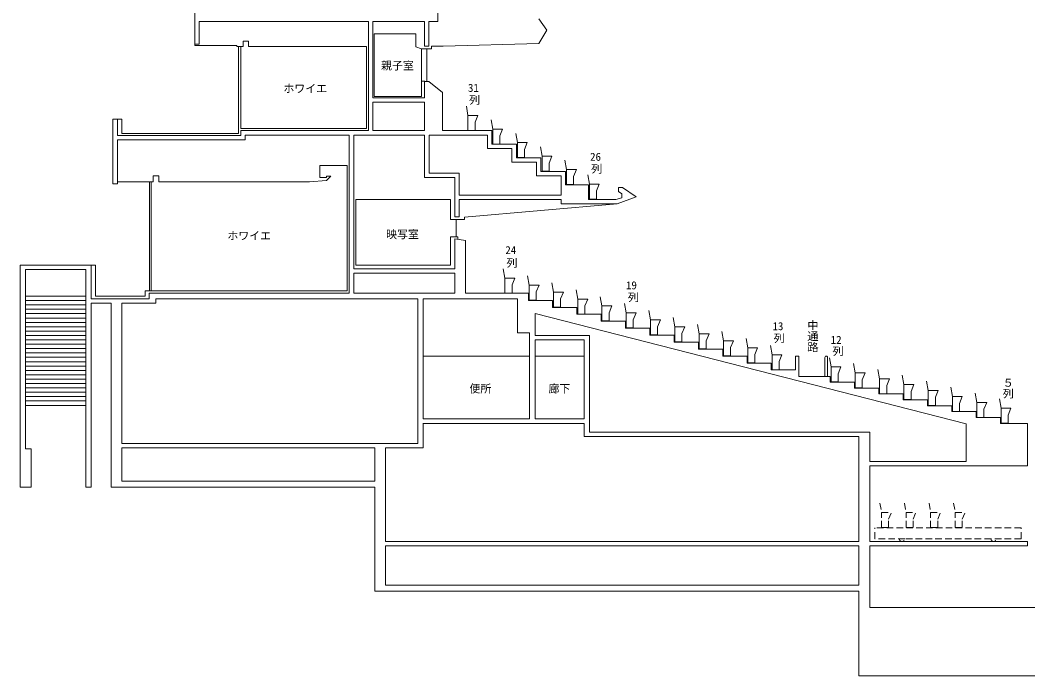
# Model space of a CAD drawing. Units: millimetres, scale not verified. Extents: x -35188 to 29201, y -22933 to 25193.
# Drawn here: x -35188 to 1727, y -22933 to 1098 of the extents above; entities that cross this region are included whole.
import ezdxf
from ezdxf.enums import TextEntityAlignment as Align

# ---------------------------------------------------------------- set-up
doc = ezdxf.new("R2010")
doc.units = ezdxf.units.MM
doc.header["$LTSCALE"] = 200
doc.linetypes.add('DASHED1', pattern=[1.8, 1.2, -0.6])
doc.layers.add('0-0', color=7, linetype='Continuous', lineweight=9)
doc.layers.add('0-7', color=7, linetype='Continuous', lineweight=9)
doc.styles.add('@ＭＳ ゴシック', font='')
doc.styles.add('ＭＳ ゴシック', font='')
doc.styles.get('@ＭＳ ゴシック').set_extended_font_data('@MS Gothic')
doc.styles.get('ＭＳ ゴシック').set_extended_font_data('MS Gothic')

msp = doc.modelspace()

# ---------------------------------------------------------------- linework, layer by layer
at = {"layer": '0-0'}
for p, q in [((-19889.2, 1048.3), (-19889.2, 7848.3)), ((-28789.2, 214.7), (-28789.2, 1808.3)), ((-15889.2, 729.3), (-16189.2, 1148.3)), ((-28629.2, 214.7), (-28629.2, 1048.3)), ((-22430.2, 1048.3), (-28629.2, 1048.3)), ((-22430.2, -1751.7), (-22430.2, 1048.3)), ((-22270.2, -1751.7), (-22270.2, 1048.3)), ((-19889.2, 1048.3), (-20218.6, 1048.3)), ((-20218.6, 148.3), (-20218.6, 1048.3)), ((-15889.2, 729.3), (-16189.2, 248.3)), ((-27253.5, 168), (-28789.2, 168)), ((-27253.5, 126.6), (-27253.5, 168)), ((-27016.4, 126.6), (-27253.5, 126.6)), ((-27189.2, -3050.4), (-27189.2, 126.6)), ((-27104.4, 126.6), (-27104.4, -2873.4)), ((-26816.4, 325.3), (-27016.4, 325.3)), ((-27016.4, 126.6), (-27016.4, 325.3)), ((-20487.5, 48.3), (-20698, 124.4)), ((-20487.5, 48.3), (-20487.5, -1705.7)), ((-20119.8, 48.3), (-20487.5, 48.3)), ((-20295.2, -1132.8), (-20295.2, 59.9)), ((-20119.8, 148.3), (-20119.8, 48.3)), ((-20119.8, 148.3), (-19695.9, 148.3)), ((-16189.2, 248.3), (-19695.9, 148.3)), ((-20358.9, -1140.4), (-20487.5, -1140.4)), ((-20218.6, -1151.7), (-20370.2, -1151.7)), ((-20370.2, -1751.7), (-20370.2, -1151.7)), ((-20218.6, -1151.7), (-19710.2, -1555)), ((-22430.2, -2951.7), (-22430.2, -1751.7)), ((-20370.2, -1751.7), (-22270.2, -1751.7)), ((-19710.2, -2951.7), (-19710.2, -1555)), ((-20370.2, -1911.7), (-22270.2, -1911.7)), ((-22270.2, -2951.7), (-22270.2, -1911.7)), ((-20370.2, -2951.7), (-20370.2, -1911.7)), ((-31787.5, -4895.9), (-31787.5, -2526.4)), ((-18781.8, -2946.6), (-18781.8, -2396.6)), ((-18521.8, -2646.6), (-18421.8, -2396.6)), ((-27104.4, -2951.7), (-27104.4, -3126.4)), ((-22430.2, -2951.7), (-27104.4, -2951.7)), ((-20370.2, -2951.7), (-22270.2, -2951.7)), ((-17910.2, -2951.7), (-19710.2, -2951.7)), ((-18781.8, -2946.6), (-18521.8, -2946.6)), ((-18521.8, -2946.6), (-18521.8, -2646.6)), ((-17876.8, -3442.6), (-17876.8, -2892.6)), ((-17616.8, -3142.6), (-17516.8, -2892.6)), ((-27104.4, -3126.4), (-31627.5, -3126.4)), ((-26944.4, -3286.4), (-31627.5, -3286.4)), ((-31627.5, -4895.9), (-31627.5, -3286.4)), ((-23129.2, -8911.7), (-23129.2, -3111.7)), ((-22969.2, -8011.7), (-22969.2, -3111.7)), ((-20209.2, -4511.7), (-20209.2, -3111.7)), ((-18070.2, -3111.7), (-20209.2, -3111.7)), ((-17616.8, -3442.6), (-17616.8, -3142.6)), ((-17876.8, -3442.6), (-17616.8, -3442.6)), ((-16972, -3941.3), (-16972, -3391.3)), ((-16712, -3641.3), (-16612, -3391.3)), ((-16712, -3941.3), (-16712, -3641.3)), ((-16972, -3941.3), (-16712, -3941.3)), ((-16068.3, -4439.7), (-16068.3, -3889.7)), ((-15808.3, -4139.7), (-15708.3, -3889.7)), ((-23204.1, -4224.1), (-24204.1, -4224.1)), ((-23204.1, -8824.1), (-23204.1, -4224.1)), ((-15808.3, -4439.7), (-15808.3, -4139.7)), ((-15171.8, -4926.7), (-15171.8, -4376.7)), ((-14911.8, -4626.7), (-14811.8, -4376.7)), ((-30113.1, -4613.3), (-30313.1, -4613.3)), ((-30313.1, -4824.1), (-30313.1, -4613.3)), ((-30113.1, -4824.1), (-30113.1, -4613.3)), ((-23967, -4775), (-24587.5, -4824.1)), ((-23804.1, -4624.1), (-23967, -4775)), ((-23804.1, -4624.1), (-23963.3, -4624.1)), ((-19109.2, -4511.7), (-20209.2, -4511.7)), ((-19109.2, -5311.7), (-19109.2, -4511.7)), ((-16068.3, -4439.7), (-15808.3, -4439.7)), ((-15370.2, -4611.7), (-15370.2, -5311.7)), ((-14911.8, -4926.7), (-14911.8, -4626.7)), ((-31627.5, -4895.9), (-31787.5, -4895.9)), ((-31627.5, -4824.1), (-30313.1, -4824.1)), ((-30447.5, -8824.1), (-30447.5, -4824.1)), ((-30387.5, -8824.1), (-30387.5, -4824.1)), ((-30113.1, -4824.1), (-24587.5, -4824.1)), ((-15171.8, -4926.7), (-14911.8, -4926.7)), ((-14332.2, -5462.3), (-14332.2, -4912.3)), ((-14072.2, -5162.3), (-13972.2, -4912.3)), ((-14072.2, -5462.3), (-14072.2, -5162.3)), ((-13270.2, -5031.7), (-13270.2, -5177.3)), ((-19424.1, -6205.5), (-19424.1, -5479)), ((-15370.2, -5311.7), (-19109.2, -5311.7)), ((-19109.2, -6109.2), (-19109.2, -5471.7)), ((-15370.2, -5471.7), (-19109.2, -5471.7)), ((-14332.2, -5462.3), (-14072.2, -5462.3)), ((-13370.2, -5471.7), (-13142.8, -5419.5)), ((-13142.8, -5266.5), (-13270.2, -5177.3)), ((-13142.8, -5419.5), (-13142.8, -5266.5)), ((-13320.2, -5631.7), (-18908.3, -6117.8)), ((-19109.2, -6109.2), (-19269.2, -6109.2)), ((-19213.7, -6205.5), (-19213.7, -6842.7)), ((-19424.1, -7879), (-19424.1, -6842.7)), ((-19153.8, -6842.7), (-19424.1, -6842.7)), ((-18870.2, -6975.6), (-19269.2, -6911)), ((-19269.2, -8011.7), (-19269.2, -6911.7)), ((-19153.8, -6842.7), (-19153.8, -6924.6)), ((-35187.5, -16018.6), (-35187.5, -7878.6)), ((-32587.5, -7878.6), (-35187.5, -7878.6)), ((-32787.5, -8038.6), (-34987.5, -8038.6)), ((-32587.5, -9118.6), (-32587.5, -7878.6)), ((-32427.5, -7878.6), (-32587.5, -7878.6)), ((-19269.2, -8011.7), (-22969.2, -8011.7)), ((-19269.2, -8171.7), (-22969.2, -8171.7)), ((-19269.2, -8911.7), (-19269.2, -8171.7)), ((-17429, -8903.9), (-17429, -8353.9)), ((-17169, -8603.9), (-17069, -8353.9)), ((-30610.5, -8824.1), (-30610.5, -9018.6)), ((-30610.5, -8824.1), (-23204.1, -8824.1)), ((-17169, -8903.9), (-17169, -8603.9)), ((-16539, -9161.9), (-16539, -8611.9)), ((-16279, -8861.9), (-16179, -8611.9)), ((-32787.5, -9018.6), (-34987.5, -9018.6)), ((-32787.5, -9178.6), (-34987.5, -9178.6)), ((-30457.3, -9118.6), (-32587.5, -9118.6)), ((-30219, -9278.6), (-30219, -9118.6)), ((-16973.3, -9118.6), (-20424.5, -9118.6)), ((-20424.5, -13518.6), (-20424.5, -9118.6)), ((-17429, -8903.9), (-17169, -8903.9)), ((-16973.3, -9118.6), (-16973.3, -10364.2)), ((-16539, -9161.9), (-16279, -9161.9)), ((-16279, -9161.9), (-16279, -8861.9)), ((-15648.2, -9415), (-15648.2, -8865)), ((-15388.2, -9115), (-15288.2, -8865)), ((-15388.2, -9415), (-15388.2, -9115)), ((-14755.7, -9671.6), (-14755.7, -9121.6)), ((-14495.7, -9371.6), (-14395.7, -9121.6)), ((-32787.5, -9338.6), (-34987.5, -9338.6)), ((-32787.5, -9498.6), (-34987.5, -9498.6)), ((-31857.5, -9278.6), (-32587.5, -9278.6)), ((-32587.5, -16018.6), (-32587.5, -9278.6)), ((-31857.5, -9278.6), (-31857.5, -16018.6)), ((-30219, -9278.6), (-31457.5, -9278.6)), ((-31457.5, -9278.6), (-31457.5, -14418.6)), ((-15648.2, -9415), (-15388.2, -9415)), ((-14495.7, -9671.6), (-14495.7, -9371.6)), ((-13875.7, -9927.7), (-13875.7, -9377.7)), ((-13615.7, -9627.7), (-13515.7, -9377.7)), ((-32787.5, -9658.6), (-34987.5, -9658.6)), ((-32787.5, -9818.6), (-34987.5, -9818.6)), ((-16324.5, -10458.6), (-16324.5, -9648.5)), ((-16324.5, -9648.5), (-534, -13693.8)), ((-14755.7, -9671.6), (-14495.7, -9671.6)), ((-13875.7, -9927.7), (-13615.7, -9927.7)), ((-13615.7, -9927.7), (-13615.7, -9627.7)), ((-12985.2, -10180.7), (-12985.2, -9630.7)), ((-12725.2, -9880.7), (-12625.2, -9630.7)), ((-12725.2, -10180.7), (-12725.2, -9880.7)), ((-12094.6, -10436.4), (-12094.6, -9886.4)), ((-11834.6, -10136.4), (-11734.6, -9886.4)), ((-32787.5, -9978.6), (-34987.5, -9978.6)), ((-32787.5, -10138.6), (-34987.5, -10138.6)), ((-32787.5, -10298.6), (-34987.5, -10298.6)), ((-12985.2, -10180.7), (-12725.2, -10180.7)), ((-11834.6, -10436.4), (-11834.6, -10136.4)), ((-11203.8, -10686.9), (-11203.8, -10136.9)), ((-10943.8, -10386.9), (-10843.8, -10136.9)), ((-9480.3, -10312.7), (-9420.3, -10652.7)), ((-32787.5, -10458.6), (-34987.5, -10458.6)), ((-32787.5, -10618.6), (-34987.5, -10618.6)), ((-16973.3, -10364.2), (-16524.5, -10364.2)), ((-16524.5, -13518.6), (-16524.5, -10364.2)), ((-14324.5, -10458.6), (-16324.5, -10458.6)), ((-16324.5, -13518.6), (-16324.5, -10618.6)), ((-14524.5, -10618.6), (-16324.5, -10618.6)), ((-14524.5, -13518.6), (-14524.5, -10618.6)), ((-12094.6, -10436.4), (-11834.6, -10436.4)), ((-11203.8, -10686.9), (-10943.8, -10686.9)), ((-10943.8, -10686.9), (-10943.8, -10386.9)), ((-10310.7, -10948.7), (-10310.7, -10398.7)), ((-10050.7, -10648.7), (-9950.7, -10398.7)), ((-10050.7, -10948.7), (-10050.7, -10648.7)), ((-9420.3, -11202.7), (-9420.3, -10652.7)), ((-9420.3, -10652.7), (-9060.3, -10652.7)), ((-8596.2, -10565.9), (-8536.2, -10905.9)), ((-32787.5, -10778.6), (-34987.5, -10778.6)), ((-32787.5, -10938.6), (-34987.5, -10938.6)), ((-10310.7, -10948.7), (-10050.7, -10948.7)), ((-8536.2, -11455.9), (-8536.2, -10905.9)), ((-8536.2, -10905.9), (-8176.2, -10905.9)), ((-7702.2, -10822.9), (-7642.2, -11162.9)), ((-32787.5, -11098.6), (-34987.5, -11098.6)), ((-32787.5, -11258.6), (-34987.5, -11258.6)), ((-32787.5, -11418.6), (-34987.5, -11418.6)), ((-16558.9, -11218.6), (-20424.5, -11218.6)), ((-14524.5, -11218.6), (-16324.5, -11218.6)), ((-9420.3, -11202.7), (-9160.3, -11202.7)), ((-7642.2, -11712.9), (-7642.2, -11162.9)), ((-7642.2, -11162.9), (-7282.2, -11162.9)), ((-5710.2, -11957.8), (-5710.2, -11261.8)), ((-5610.2, -11957.8), (-5610.2, -11261.8)), ((-5541.1, -11273.3), (-5481.1, -11613.3)), ((-32787.5, -11578.6), (-34987.5, -11578.6)), ((-32787.5, -11738.6), (-34987.5, -11738.6)), ((-8536.2, -11455.9), (-8276.2, -11455.9)), ((-7642.2, -11712.9), (-7382.2, -11712.9)), ((-5481.1, -12163.3), (-5481.1, -11613.3)), ((-5481.1, -11613.3), (-5121.1, -11613.3)), ((-4657, -11488.1), (-4597, -11828.1)), ((-3763.1, -11702.9), (-3703.1, -12042.9)), ((-32787.5, -11898.6), (-34987.5, -11898.6)), ((-32787.5, -12058.6), (-34987.5, -12058.6)), ((-5481.1, -12163.3), (-5221.1, -12163.3)), ((-4597, -12378.1), (-4597, -11828.1)), ((-4597, -11828.1), (-4237, -11828.1)), ((-3703.1, -12592.9), (-3703.1, -12042.9)), ((-3703.1, -12042.9), (-3343.1, -12042.9)), ((-2872.2, -11917.8), (-2812.2, -12257.8)), ((-1979.4, -12133.6), (-1919.4, -12473.6)), ((-32787.5, -12218.6), (-34987.5, -12218.6)), ((-32787.5, -12378.6), (-34987.5, -12378.6)), ((-32787.5, -12538.6), (-34987.5, -12538.6)), ((-4597, -12378.1), (-4337, -12378.1)), ((-2812.2, -12807.8), (-2812.2, -12257.8)), ((-2812.2, -12257.8), (-2452.2, -12257.8)), ((-1919.4, -13023.6), (-1919.4, -12473.6)), ((-1919.4, -12473.6), (-1559.4, -12473.6)), ((-1098.5, -12355.3), (-1038.5, -12695.3)), ((-32787.5, -12698.6), (-34987.5, -12698.6)), ((-32787.5, -12858.6), (-34987.5, -12858.6)), ((-3703.1, -12592.9), (-3443.1, -12592.9)), ((-2812.2, -12807.8), (-2552.2, -12807.8)), ((-1038.5, -13245.3), (-1038.5, -12695.3)), ((-1038.5, -12695.3), (-678.5, -12695.3)), ((-200.2, -12570.3), (-140.2, -12910.3)), ((-140.2, -13460.3), (-140.2, -12910.3)), ((-140.2, -12910.3), (219.8, -12910.3)), ((689.8, -12785.3), (749.8, -13125.3)), ((-32787.5, -13018.6), (-34987.5, -13018.6)), ((-1919.4, -13023.6), (-1659.4, -13023.6)), ((-1038.5, -13245.3), (-778.5, -13245.3)), ((749.8, -13675.3), (749.8, -13125.3)), ((749.8, -13125.3), (1109.8, -13125.3)), ((-16524.5, -13518.6), (-20424.5, -13518.6)), ((-14524.5, -13518.6), (-16324.5, -13518.6)), ((-140.2, -13460.3), (119.8, -13460.3)), ((-20424.5, -14578.6), (-20424.5, -13673.4)), ((-14524.5, -13678.6), (-20424.5, -13678.6)), ((-14524.5, -14162.8), (-14524.5, -13678.6)), ((-4060.2, -15072.8), (-4060.2, -14002.8)), ((-534, -13693.8), (-534, -15072.8)), ((749.8, -13675.3), (1009.8, -13675.3)), ((1715, -13682.8), (1715, -15232.8)), ((-4460.2, -14162.8), (-14524.5, -14162.8)), ((-4460.2, -18012.8), (-4460.2, -14162.8)), ((-20624.5, -14418.6), (-31457.5, -14418.6)), ((-31457.5, -14578.6), (-31457.5, -15798.6)), ((-22199.2, -14578.6), (-31457.5, -14578.6)), ((-22199.2, -15798.6), (-22199.2, -14578.6)), ((-21799.2, -18012.8), (-21799.2, -14578.6)), ((-20424.5, -14578.6), (-21799.2, -14578.6)), ((-4060.2, -15072.8), (-534, -15072.8)), ((-4060.2, -18012.8), (-4060.2, -15232.8)), ((-4060.2, -15232.8), (1715, -15232.8)), ((-22199.2, -15798.6), (-31457.5, -15798.6)), ((-34787.5, -16018.6), (-35187.5, -16018.6)), ((-22199.2, -16018.6), (-31857.5, -16018.6)), ((-22199.2, -19832.8), (-22199.2, -16018.6)), ((-21799.2, -18012.8), (-4460.2, -18012.8)), ((-4060.2, -18012.8), (1715, -18012.8)), ((1715, -18012.8), (1715, -18172.8)), ((-21799.2, -19612.8), (-21799.2, -18172.8)), ((-21799.2, -18172.8), (-4460.2, -18172.8)), ((-4460.2, -19612.8), (-4460.2, -18172.8)), ((-4460.2, -19612.8), (-21799.2, -19612.8)), ((-4060.2, -20432.8), (8639.8, -20432.8)), ((9039.8, -22932.8), (-4460.2, -22932.8))]:
    msp.add_line(p, q, dxfattribs=at)
at = {"layer": '0-0', "linetype": 'DASHED1'}
for p, q in [((-3693.1, -16605.6), (-3633.1, -16945.6)), ((-2793.1, -16605.6), (-2733.1, -16945.6)), ((-1893.1, -16605.6), (-1833.1, -16945.6)), ((-993.1, -16605.6), (-933.1, -16945.6)), ((-3633.1, -17495.6), (-3633.1, -16945.6)), ((-3633.1, -16945.6), (-3273.1, -16945.6)), ((-2733.1, -17495.6), (-2733.1, -16945.6)), ((-2733.1, -16945.6), (-2373.1, -16945.6)), ((-1833.1, -17495.6), (-1833.1, -16945.6)), ((-1833.1, -16945.6), (-1473.1, -16945.6)), ((-933.1, -17495.6), (-933.1, -16945.6)), ((-933.1, -16945.6), (-573.1, -16945.6)), ((1477.7, -17503.6), (-3882.8, -17503.6)), ((-3882.8, -17906.6), (-3882.8, -17503.6)), ((-3633.1, -17495.6), (-3373.1, -17495.6)), ((-2733.1, -17495.6), (-2473.1, -17495.6)), ((-1833.1, -17495.6), (-1573.1, -17495.6)), ((-933.1, -17495.6), (-673.1, -17495.6)), ((1477.7, -17906.6), (1477.7, -17503.6)), ((1477.7, -17906.6), (377.7, -17906.6))]:
    msp.add_line(p, q, dxfattribs=at)
at = {"layer": '0-0'}
for points in [[(-20218.6, 148.3), (-20370.2, 148.3), (-20370.2, 1048.3), (-22270.2, 1048.3)], [(-22223.6, 594.3), (-22223.6, -1705.7), (-20487.5, -1705.7)], [(-20698, 124.4), (-20698, 594.3), (-22223.6, 594.3)], [(-28629.2, 214.7), (-28789.2, 214.7), (-28789.2, 168)], [(-27104.4, -2873.4), (-22504.4, -2873.4), (-22504.4, 126.6)], [(-22504.4, 126.6), (-26816.4, 126.6), (-26816.4, 325.3)], [(-18841.8, -2056.6), (-18781.8, -2396.6), (-18421.8, -2396.6)], [(-31627.5, -3126.4), (-31627.5, -2526.4), (-31787.5, -2526.4)], [(-27189.2, -3050.4), (-31467.5, -3050.4), (-31467.5, -2526.4), (-31627.5, -2526.4)], [(-17936.8, -2552.6), (-17876.8, -2892.6), (-17516.8, -2892.6)], [(-17910.2, -2951.7), (-17910.2, -3451.7), (-17010.2, -3451.7), (-17010.2, -3951.7), (-16110.2, -3951.7), (-16110.2, -4451.7), (-15210.2, -4451.7), (-15210.2, -4931.7), (-14370.2, -4931.7), (-14370.2, -5471.7), (-13370.2, -5471.7)], [(-23129.2, -3111.7), (-26944.4, -3111.7), (-26944.4, -3286.4)], [(-20369.2, -4671.7), (-20369.2, -3111.7), (-22969.2, -3111.7)], [(-18070.2, -3111.7), (-18070.2, -3611.7), (-17170.2, -3611.7), (-17170.2, -4111.7), (-16270.2, -4111.7), (-16270.2, -4611.7), (-15370.2, -4611.7)], [(-17032, -3051.3), (-16972, -3391.3), (-16612, -3391.3)], [(-16128.3, -3549.7), (-16068.3, -3889.7), (-15708.3, -3889.7)], [(-15231.8, -4036.7), (-15171.8, -4376.7), (-14811.8, -4376.7)], [(-23963.3, -4624.1), (-23963.3, -4667.8), (-24204.1, -4667.8), (-24204.1, -4224.1)], [(-19269.2, -6109.2), (-19269.2, -4671.7), (-20369.2, -4671.7)], [(-14392.2, -4572.3), (-14332.2, -4912.3), (-13972.2, -4912.3)], [(-15370.2, -5471.7), (-15370.2, -5631.7), (-13320.2, -5631.7), (-12620.2, -5381.7), (-13120.2, -5031.7), (-13270.2, -5031.7)], [(-19424.1, -5479), (-22889.4, -5479), (-22889.4, -7879), (-19424.1, -7879)], [(-18908.3, -6117.8), (-18908.3, -6205.5), (-19424.1, -6205.5)], [(-1060.2, -13247.8), (-1060.2, -13032.8), (-1950.2, -13032.8), (-1950.2, -12817.8), (-2840.2, -12817.8), (-2840.2, -12602.8), (-3730.2, -12602.8), (-3730.2, -12387.8), (-4620.2, -12387.8), (-4620.2, -12172.8), (-5510.2, -12172.8), (-5510.2, -11957.8), (-6660.2, -11957.8), (-6660.2, -11217.8), (-6780.2, -11217.8), (-6780.2, -11722.8), (-7670.2, -11722.8), (-7670.2, -11467.8), (-8560.2, -11467.8), (-8560.2, -11212.8), (-9450.2, -11212.8), (-9450.2, -10957.8), (-10340.2, -10957.8), (-10340.2, -10702.8), (-11230.2, -10702.8), (-11230.2, -10447.8), (-12120.2, -10447.8), (-12120.2, -10192.8), (-13010.2, -10192.8), (-13010.2, -9937.8), (-13900.2, -9937.8), (-13900.2, -9682.8), (-14790.2, -9682.8), (-14790.2, -9427.8), (-15680.2, -9427.8), (-15680.2, -9172.8), (-16570.2, -9172.8), (-16570.2, -8911), (-18870.2, -8911), (-18870.2, -6975.6)], [(-34787.5, -16018.6), (-34787.5, -14618.6), (-34987.5, -14618.6), (-34987.5, -8038.6)], [(-32587.5, -16018.6), (-32787.5, -16018.6), (-32787.5, -8038.6)], [(-30610.5, -9018.6), (-32427.5, -9018.6), (-32427.5, -7878.6)], [(-17489, -8013.9), (-17429, -8353.9), (-17069, -8353.9)], [(-19269.2, -8911.7), (-22969.2, -8911.7), (-22969.2, -8171.7)], [(-16599, -8271.9), (-16539, -8611.9), (-16179, -8611.9)], [(-15708.2, -8525), (-15648.2, -8865), (-15288.2, -8865)], [(-14815.7, -8781.6), (-14755.7, -9121.6), (-14395.7, -9121.6)], [(-23129.2, -8911.7), (-30457.3, -8911.7), (-30457.3, -9118.6)], [(-20624.5, -14418.6), (-20624.5, -9118.6), (-30219, -9118.6)], [(-13935.7, -9037.7), (-13875.7, -9377.7), (-13515.7, -9377.7)], [(-13045.2, -9290.7), (-12985.2, -9630.7), (-12625.2, -9630.7)], [(-12154.6, -9546.4), (-12094.6, -9886.4), (-11734.6, -9886.4)], [(-11263.8, -9796.9), (-11203.8, -10136.9), (-10843.8, -10136.9)], [(-10370.7, -10058.7), (-10310.7, -10398.7), (-9950.7, -10398.7)], [(-4060.2, -14002.8), (-14324.5, -14002.8), (-14324.5, -10458.6)], [(-9160.3, -11202.7), (-9160.3, -10902.7), (-9060.3, -10652.7)], [(-8276.2, -11455.9), (-8276.2, -11155.9), (-8176.2, -10905.9)], [(-7382.2, -11712.9), (-7382.2, -11412.9), (-7282.2, -11162.9)], [(-5221.1, -12163.3), (-5221.1, -11863.3), (-5121.1, -11613.3)], [(-4337, -12378.1), (-4337, -12078.1), (-4237, -11828.1)], [(-3443.1, -12592.9), (-3443.1, -12292.9), (-3343.1, -12042.9)], [(-2552.2, -12807.8), (-2552.2, -12507.8), (-2452.2, -12257.8)], [(-1659.4, -13023.6), (-1659.4, -12723.6), (-1559.4, -12473.6)], [(-778.5, -13245.3), (-778.5, -12945.3), (-678.5, -12695.3)], [(119.8, -13460.3), (119.8, -13160.3), (219.8, -12910.3)], [(1715, -13682.8), (725, -13682.8), (725, -13462.8), (-165, -13462.8), (-165, -13247.8), (-1055, -13247.8)], [(1009.8, -13675.3), (1009.8, -13375.3), (1109.8, -13125.3)], [(-4060.2, -20432.8), (-4060.2, -18172.8), (1715, -18172.8)], [(-4460.2, -22932.8), (-4460.2, -19832.8), (-22199.2, -19832.8)]]:
    msp.add_lwpolyline(points, dxfattribs=at)
at = {"layer": '0-0', "linetype": 'DASHED1'}
for points in [[(-3373.1, -17495.6), (-3373.1, -17195.6), (-3273.1, -16945.6)], [(-2473.1, -17495.6), (-2473.1, -17195.6), (-2373.1, -16945.6)], [(-1573.1, -17495.6), (-1573.1, -17195.6), (-1473.1, -16945.6)], [(-673.1, -17495.6), (-673.1, -17195.6), (-573.1, -16945.6)], [(377.7, -17906.6), (-2782.8, -17906.6), (-3882.8, -17906.6)]]:
    msp.add_lwpolyline(points, dxfattribs=at)
at = {"layer": '0-0'}
msp.add_arc((-5659.6, -11260.8), 50, 358.85424, 181.14576, dxfattribs=at)
at = {"layer": '0-0', "linetype": 'DASHED1'}
for centre in [(-2882.8, -17906.6), (477.7, -17906.6)]:
    msp.add_arc(centre, 100, 180, 0, dxfattribs=at)

# ---------------------------------------------------------------- texts
at = {"layer": '0-7', "style": 'ＭＳ ゴシック'}
for s, p in [('親子室', (-21965.2, -802.4)), ('ホワイエ', (-25543.3, -1644.4)), ('31', (-18781.8, -1618)), ('26', (-14309.1, -4143.8)), ('ホワイエ', (-27595.5, -7037.8)), ('映写室', (-21781.1, -6985.2)), ('24', (-17413.7, -7564)), ('19', (-12993.7, -8853.2)), ('13', (-7626.5, -10352.8)), ('12', (-5495.4, -10852.7)), ('便所', (-18729.2, -12641.8)), ('廊下', (-15835.1, -12641.8))]:
    msp.add_text(s, height=293.3, dxfattribs=at).set_placement(p, align=Align.BOTTOM_LEFT)
at = {"layer": '0-7', "style": '@ＭＳ ゴシック'}
for s, p in [('列', (-18781.8, -1618)), ('列', (-14309.1, -4143.8)), ('列', (-17413.7, -7590.3)), ('列', (-12967.3, -8853.2)), ('中通路', (-6389.9, -9879.3)), ('列', (-7626.5, -10352.8)), ('列', (-5469.1, -10826.4)), ('５列', (766.3, -11984))]:
    msp.add_text(s, height=293.3, rotation=270, dxfattribs=at).set_placement(p, align=Align.BOTTOM_LEFT)

doc.saveas('drawing.dxf')
